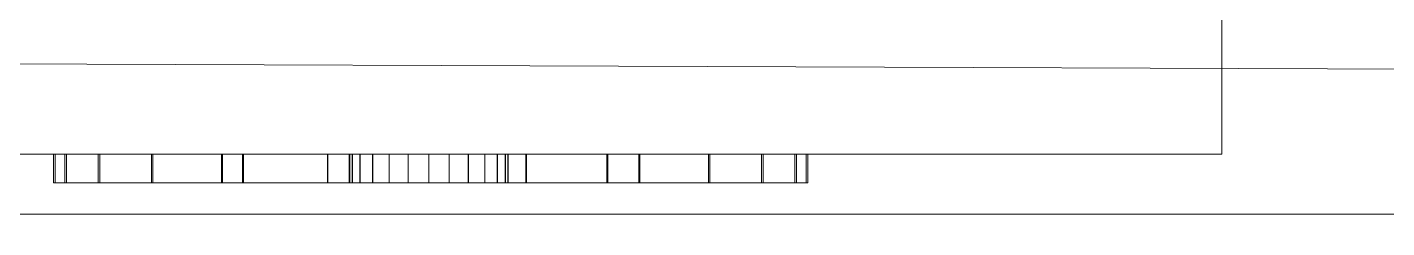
# Model space of a CAD drawing. Header units: inches. Extents: x -97 to 314, y -593 to 0.
# Drawn here: x 70.142 to 72.555, y -7.024 to -6.669 of the extents above; entities that cross this region are included whole.
import ezdxf

# ---------------------------------------------------------------- set-up
doc = ezdxf.new("R2010")
doc.units = ezdxf.units.IN
doc.header["$MEASUREMENT"] = 0
for name, color, linetype, lineweight in [('A-FLOR', 192, 'Continuous', 13), ('A-GENM', 13, 'Continuous', 9), ('A-ROOF', 132, 'Continuous', 13), ('A-WALL', 113, 'Continuous', 13), ('E-ELEC-FIXT', 91, 'Continuous', 9)]:
    doc.layers.add(name, color=color, linetype=linetype, lineweight=lineweight)

# ---------------------------------------------------------------- blocks, each defined once
blk = doc.blocks.new('Roof_5_9_-1 - Roof_5_9_-1-697546-_3D_')
at = {"layer": 'A-ROOF'}
mesh = blk.add_polyface(dxfattribs=at)
corners = [(147, -5.096, 85.9), (0, -5.096, 85.9), (0, -83, 125.3102), (8.9406, -83, 125.3102), (11.9717, -84.9666, 126.3051), (134.0846, -84.9666, 126.3051), (137.0693, -83, 125.3102), (147, -83, 125.3102)]
mesh.append_faces([[corners[k] for k in face] for face in [(3, 1, 2), (0, 6, 7)]], dxfattribs={"vtx0": -1})
mesh.append_faces([[corners[k] for k in face] for face in [(6, 0, 5)]], dxfattribs={"vtx0": -1, "vtx1": -1})
mesh.append_faces([[corners[k] for k in face] for face in [(1, 3, 4), (1, 4, 5, 0)]], dxfattribs={"vtx0": -1, "vtx2": -1})
mesh = blk.add_polyface(dxfattribs=at)
corners = [(0, -6.5, 80), (147, -6.5, 80), (147, -89.5233, 122), (144, -91.5, 123), (1.9019, -91.5, 123), (0, -90.2661, 122.3758)]
mesh.append_faces([[corners[k] for k in face] for face in [(0, 4, 5), (3, 1, 2)]], dxfattribs={"vtx0": -1})
mesh.append_faces([[corners[k] for k in face] for face in [(3, 4, 0, 1)]], dxfattribs={"vtx1": -1, "vtx3": -1})
blk = doc.blocks.new('Generic Models 9 - Generic Models 9-757896-_3D_')
at = {"layer": 'A-GENM'}
mesh = blk.add_polyface(dxfattribs=at)
corners = [(80.5, -7.5, 27.25), (8.5, -7.5, 27.25), (8.5, -6.5, 26.25), (80.5, -6.5, 26.25)]
mesh.append_faces([[corners[k] for k in face] for face in [(0, 1, 2, 3)]])
mesh = blk.add_polyface(dxfattribs=at)
corners = [(80.5, -6.5, 28), (8.5, -6.5, 28), (8.5, -7.5, 28), (80.5, -7.5, 28)]
mesh.append_faces([[corners[k] for k in face] for face in [(0, 1, 2, 3)]])
blk = doc.blocks.new('Switch 14 - Switch 14-651137-_3D_')
at = {"layer": 'E-ELEC-FIXT'}
mesh = blk.add_polyface(dxfattribs=at)
corners = [(-0.3624, 0.4442, 2.8408), (-1.1044, 0.4442, 2.8408), (-1.2289, 0.4442, 2.9484), (-1.3236, 0.4442, 3.083), (-1.3828, 0.4442, 3.2366), (-1.4029, 0.4442, 3.3999), (-1.3828, 0.4442, 3.5632), (-1.3236, 0.4442, 3.7168), (-1.2289, 0.4442, 3.8514), (-1.1044, 0.4442, 3.9589), (-0.3624, 0.4442, 3.9589), (-0.2378, 0.4442, 3.8514), (-0.1432, 0.4442, 3.7168), (-0.084, 0.4442, 3.5632), (-0.0638, 0.4442, 3.3999), (-0.084, 0.4442, 3.2366), (-0.1432, 0.4442, 3.083), (-0.2378, 0.4442, 2.9484), (-0.9033, 0.4442, 3.735), (-1.0475, 0.4442, 3.735), (-1.0475, 0.4442, 3.3167), (-0.9033, 0.4442, 3.3167), (-0.5501, 0.4442, 3.7004), (-0.5501, 0.4442, 3.3461), (-0.3996, 0.4442, 3.3461), (-0.3996, 0.4442, 3.7004), (-0.589, 0.4442, 2.904), (-0.589, 0.4442, 3.0397), (-0.5938, 0.4442, 3.0761), (-0.6079, 0.4442, 3.1101), (-0.6303, 0.4442, 3.1393), (-0.6595, 0.4442, 3.1617), (-0.6935, 0.4442, 3.1758), (-0.73, 0.4442, 3.1806), (-0.7664, 0.4442, 3.1758), (-0.8004, 0.4442, 3.1617), (-0.8296, 0.4442, 3.1393), (-0.852, 0.4442, 3.1101), (-0.8661, 0.4442, 3.0761), (-0.8709, 0.4442, 3.0397), (-0.8709, 0.4442, 2.904), (-0.3642, 0.4442, 1.3464), (-1.1025, 0.4442, 1.3464), (-1.2264, 0.4442, 1.4534), (-1.3207, 0.4442, 1.5873), (-1.3796, 0.4442, 1.7401), (-1.3996, 0.4442, 1.9026), (-1.3796, 0.4442, 2.0652), (-1.3207, 0.4442, 2.218), (-1.2264, 0.4442, 2.3519), (-1.1025, 0.4442, 2.4589), (-0.3642, 0.4442, 2.4589), (-0.2403, 0.4442, 2.3519), (-0.1461, 0.4442, 2.218), (-0.0872, 0.4442, 2.0652), (-0.0672, 0.4442, 1.9026), (-0.0872, 0.4442, 1.7401), (-0.1461, 0.4442, 1.5873), (-0.2403, 0.4442, 1.4534), (-0.9025, 0.4442, 2.1993), (-1.0459, 0.4442, 2.1993), (-1.0459, 0.4442, 1.8459), (-0.9025, 0.4442, 1.8459), (-0.551, 0.4442, 2.2017), (-0.551, 0.4442, 1.8491), (-0.4012, 0.4442, 1.8491), (-0.4012, 0.4442, 2.2017), (-0.5897, 0.4442, 1.4093), (-0.5897, 0.4442, 1.5442), (-0.5945, 0.4442, 1.5805), (-0.6085, 0.4442, 1.6143), (-0.6308, 0.4442, 1.6434), (-0.6598, 0.4442, 1.6657), (-0.6937, 0.4442, 1.6797), (-0.73, 0.4442, 1.6845), (-0.7663, 0.4442, 1.6797), (-0.8001, 0.4442, 1.6657), (-0.8292, 0.4442, 1.6434), (-0.8514, 0.4442, 1.6143), (-0.8655, 0.4442, 1.5805), (-0.8702, 0.4442, 1.5442), (-0.8702, 0.4442, 1.4093)]
mesh.append_faces([[corners[k] for k in face] for face in [(28, 17, 27), (25, 13, 24), (5, 20, 4), (69, 58, 68), (66, 54, 65), (46, 61, 45)]], dxfattribs={"vtx0": -1, "vtx1": -1})
mesh.append_faces([[corners[k] for k in face] for face in [(10, 22, 18, 9), (51, 63, 59, 50)]], dxfattribs={"vtx0": -1, "vtx1": -1, "vtx2": -1})
mesh.append_faces([[corners[k] for k in face] for face in [(0, 26, 27, 17), (23, 30, 31), (24, 28, 29), (23, 31, 32), (24, 15, 16), (23, 32, 33), (21, 35, 36), (21, 34, 35), (21, 36, 37, 20), (2, 38, 39), (6, 19, 20, 5), (9, 18, 19, 8), (41, 67, 68, 58), (64, 71, 72), (65, 69, 70), (64, 72, 73), (65, 56, 57), (59, 63, 64, 62), (64, 73, 74), (62, 76, 77), (62, 75, 76), (62, 77, 78, 61), (43, 79, 80), (50, 59, 60, 49), (47, 60, 61, 46)]], dxfattribs={"vtx0": -1, "vtx2": -1})
mesh.append_faces([[corners[k] for k in face] for face in [(24, 16, 17, 28), (20, 37, 38, 2), (65, 57, 58, 69), (61, 78, 79, 43)]], dxfattribs={"vtx0": -1, "vtx2": -1, "vtx3": -1})
mesh.append_faces([[corners[k] for k in face] for face in [(24, 13, 14, 15), (25, 11, 12, 13), (20, 2, 3, 4), (19, 6, 7, 8), (65, 54, 55, 56), (61, 43, 44, 45), (60, 47, 48, 49)]], dxfattribs={"vtx0": -1, "vtx3": -1})
mesh.append_faces([[corners[k] for k in face] for face in [(53, 54, 66, 52)]], dxfattribs={"vtx1": -1, "vtx2": -1})
mesh.append_faces([[corners[k] for k in face] for face in [(33, 34, 21, 23), (74, 75, 62, 64)]], dxfattribs={"vtx1": -1, "vtx2": -1, "vtx3": -1})
mesh.append_faces([[corners[k] for k in face] for face in [(40, 26, 0, 1), (29, 30, 23, 24), (25, 22, 10, 11), (22, 23, 21, 18), (39, 40, 1, 2), (81, 67, 41, 42), (70, 71, 64, 65), (66, 63, 51, 52), (80, 81, 42, 43)]], dxfattribs={"vtx1": -1, "vtx3": -1})
mesh = blk.add_polyface(dxfattribs=at)
corners = [(-1.1044, 0.4442, 3.9589), (-1.2289, 0.4442, 3.8514), (-1.3236, 0.4442, 3.7168), (-1.3828, 0.4442, 3.5632), (-1.4029, 0.4442, 3.3999), (-1.3828, 0.4442, 3.2366), (-1.3236, 0.4442, 3.083), (-1.2289, 0.4442, 2.9484), (-1.1044, 0.4442, 2.8408), (-1.1044, 0.3937, 2.8408), (-1.2289, 0.3937, 2.9484), (-1.3236, 0.3937, 3.083), (-1.3828, 0.3937, 3.2366), (-1.4029, 0.3937, 3.3999), (-1.3828, 0.3937, 3.5632), (-1.3236, 0.3937, 3.7168), (-1.2289, 0.3937, 3.8514), (-1.1044, 0.3937, 3.9589)]
mesh.append_faces([[corners[k] for k in face] for face in [(9, 10, 7, 8), (0, 1, 16, 17)]], dxfattribs={"vtx1": -1})
mesh.append_faces([[corners[k] for k in face] for face in [(10, 11, 6, 7), (11, 12, 5, 6), (4, 5, 12, 13), (13, 14, 3, 4), (14, 15, 2, 3), (15, 16, 1, 2)]], dxfattribs={"vtx1": -1, "vtx3": -1})
mesh = blk.add_polyface(dxfattribs=at)
corners = [(-1.1025, 0.4442, 2.4589), (-1.2264, 0.4442, 2.3519), (-1.3207, 0.4442, 2.218), (-1.3796, 0.4442, 2.0652), (-1.3996, 0.4442, 1.9026), (-1.3796, 0.4442, 1.7401), (-1.3207, 0.4442, 1.5873), (-1.2264, 0.4442, 1.4534), (-1.1025, 0.4442, 1.3464), (-1.1025, 0.3937, 1.3464), (-1.2264, 0.3937, 1.4534), (-1.3207, 0.3937, 1.5873), (-1.3796, 0.3937, 1.7401), (-1.3996, 0.3937, 1.9026), (-1.3796, 0.3937, 2.0652), (-1.3207, 0.3937, 2.218), (-1.2264, 0.3937, 2.3519), (-1.1025, 0.3937, 2.4589)]
mesh.append_faces([[corners[k] for k in face] for face in [(9, 10, 7, 8), (0, 1, 16, 17)]], dxfattribs={"vtx1": -1})
mesh.append_faces([[corners[k] for k in face] for face in [(10, 11, 6, 7), (11, 12, 5, 6), (4, 5, 12, 13), (13, 14, 3, 4), (14, 15, 2, 3), (15, 16, 1, 2)]], dxfattribs={"vtx1": -1, "vtx3": -1})
mesh = blk.add_polyface(dxfattribs=at)
corners = [(-1.1044, 0.4442, 3.9589), (-1.1044, 0.3937, 3.9589), (-0.3624, 0.3937, 3.9589), (-0.3624, 0.4442, 3.9589)]
mesh.append_faces([[corners[k] for k in face] for face in [(0, 1, 2, 3)]])
mesh = blk.add_polyface(dxfattribs=at)
corners = [(-0.3624, 0.4442, 2.8408), (-0.3624, 0.3937, 2.8408), (-1.1044, 0.3937, 2.8408), (-1.1044, 0.4442, 2.8408)]
mesh.append_faces([[corners[k] for k in face] for face in [(0, 1, 2, 3)]])
mesh = blk.add_polyface(dxfattribs=at)
corners = [(-1.1025, 0.4442, 2.4589), (-1.1025, 0.3937, 2.4589), (-0.3642, 0.3937, 2.4589), (-0.3642, 0.4442, 2.4589)]
mesh.append_faces([[corners[k] for k in face] for face in [(0, 1, 2, 3)]])
mesh = blk.add_polyface(dxfattribs=at)
corners = [(-0.3642, 0.4442, 1.3464), (-0.3642, 0.3937, 1.3464), (-1.1025, 0.3937, 1.3464), (-1.1025, 0.4442, 1.3464)]
mesh.append_faces([[corners[k] for k in face] for face in [(0, 1, 2, 3)]])
mesh = blk.add_polyface(dxfattribs=at)
corners = [(-1.0475, 0.4442, 3.3167), (-1.0475, 0.3937, 3.3167), (-0.9033, 0.3937, 3.3167), (-0.9033, 0.4442, 3.3167)]
mesh.append_faces([[corners[k] for k in face] for face in [(0, 1, 2, 3)]])
mesh = blk.add_polyface(dxfattribs=at)
corners = [(-1.0475, 0.4442, 3.735), (-1.0475, 0.3937, 3.735), (-1.0475, 0.3937, 3.3167), (-1.0475, 0.4442, 3.3167)]
mesh.append_faces([[corners[k] for k in face] for face in [(0, 1, 2, 3)]])
mesh = blk.add_polyface(dxfattribs=at)
corners = [(-0.9033, 0.4442, 3.735), (-0.9033, 0.3937, 3.735), (-1.0475, 0.3937, 3.735), (-1.0475, 0.4442, 3.735)]
mesh.append_faces([[corners[k] for k in face] for face in [(0, 1, 2, 3)]])
mesh = blk.add_polyface(dxfattribs=at)
corners = [(-1.0459, 0.4442, 1.8459), (-1.0459, 0.3937, 1.8459), (-0.9025, 0.3937, 1.8459), (-0.9025, 0.4442, 1.8459)]
mesh.append_faces([[corners[k] for k in face] for face in [(0, 1, 2, 3)]])
mesh = blk.add_polyface(dxfattribs=at)
corners = [(-1.0459, 0.4442, 2.1993), (-1.0459, 0.3937, 2.1993), (-1.0459, 0.3937, 1.8459), (-1.0459, 0.4442, 1.8459)]
mesh.append_faces([[corners[k] for k in face] for face in [(0, 1, 2, 3)]])
mesh = blk.add_polyface(dxfattribs=at)
corners = [(-0.9025, 0.4442, 2.1993), (-0.9025, 0.3937, 2.1993), (-1.0459, 0.3937, 2.1993), (-1.0459, 0.4442, 2.1993)]
mesh.append_faces([[corners[k] for k in face] for face in [(0, 1, 2, 3)]])
mesh = blk.add_polyface(dxfattribs=at)
corners = [(-0.9033, 0.4442, 3.3167), (-0.9033, 0.3937, 3.3167), (-0.9033, 0.3937, 3.735), (-0.9033, 0.4442, 3.735)]
mesh.append_faces([[corners[k] for k in face] for face in [(0, 1, 2, 3)]])
mesh = blk.add_polyface(dxfattribs=at)
corners = [(-0.9025, 0.4442, 1.8459), (-0.9025, 0.3937, 1.8459), (-0.9025, 0.3937, 2.1993), (-0.9025, 0.4442, 2.1993)]
mesh.append_faces([[corners[k] for k in face] for face in [(0, 1, 2, 3)]])
mesh = blk.add_polyface(dxfattribs=at)
corners = [(-0.8709, 0.4442, 2.904), (-0.8709, 0.3937, 2.904), (-0.589, 0.3937, 2.904), (-0.589, 0.4442, 2.904)]
mesh.append_faces([[corners[k] for k in face] for face in [(0, 1, 2, 3)]])
mesh = blk.add_polyface(dxfattribs=at)
corners = [(-0.8709, 0.4442, 3.0397), (-0.8709, 0.3937, 3.0397), (-0.8709, 0.3937, 2.904), (-0.8709, 0.4442, 2.904)]
mesh.append_faces([[corners[k] for k in face] for face in [(0, 1, 2, 3)]])
mesh = blk.add_polyface(dxfattribs=at)
corners = [(-0.8709, 0.4442, 3.0397), (-0.8661, 0.4442, 3.0761), (-0.852, 0.4442, 3.1101), (-0.8296, 0.4442, 3.1393), (-0.8004, 0.4442, 3.1617), (-0.7664, 0.4442, 3.1758), (-0.73, 0.4442, 3.1806), (-0.6935, 0.4442, 3.1758), (-0.6595, 0.4442, 3.1617), (-0.6303, 0.4442, 3.1393), (-0.6079, 0.4442, 3.1101), (-0.5938, 0.4442, 3.0761), (-0.589, 0.4442, 3.0397), (-0.589, 0.3937, 3.0397), (-0.5938, 0.3937, 3.0761), (-0.6079, 0.3937, 3.1101), (-0.6303, 0.3937, 3.1393), (-0.6595, 0.3937, 3.1617), (-0.6935, 0.3937, 3.1758), (-0.73, 0.3937, 3.1806), (-0.7664, 0.3937, 3.1758), (-0.8004, 0.3937, 3.1617), (-0.8296, 0.3937, 3.1393), (-0.852, 0.3937, 3.1101), (-0.8661, 0.3937, 3.0761), (-0.8709, 0.3937, 3.0397)]
mesh.append_faces([[corners[k] for k in face] for face in [(0, 1, 24, 25)]], dxfattribs={"vtx1": -1})
mesh.append_faces([[corners[k] for k in face] for face in [(10, 11, 14, 15), (8, 9, 16, 17), (9, 10, 15, 16), (7, 8, 17, 18), (18, 19, 6, 7), (4, 5, 20, 21), (3, 4, 21, 22), (1, 2, 23, 24), (2, 3, 22, 23), (19, 20, 5, 6)]], dxfattribs={"vtx1": -1, "vtx3": -1})
mesh.append_faces([[corners[k] for k in face] for face in [(11, 12, 13, 14)]], dxfattribs={"vtx3": -1})
mesh = blk.add_polyface(dxfattribs=at)
corners = [(-0.8702, 0.4442, 1.4093), (-0.8702, 0.3937, 1.4093), (-0.5897, 0.3937, 1.4093), (-0.5897, 0.4442, 1.4093)]
mesh.append_faces([[corners[k] for k in face] for face in [(0, 1, 2, 3)]])
mesh = blk.add_polyface(dxfattribs=at)
corners = [(-0.8702, 0.4442, 1.5442), (-0.8702, 0.3937, 1.5442), (-0.8702, 0.3937, 1.4093), (-0.8702, 0.4442, 1.4093)]
mesh.append_faces([[corners[k] for k in face] for face in [(0, 1, 2, 3)]])
mesh = blk.add_polyface(dxfattribs=at)
corners = [(-0.8702, 0.4442, 1.5442), (-0.8655, 0.4442, 1.5805), (-0.8514, 0.4442, 1.6143), (-0.8292, 0.4442, 1.6434), (-0.8001, 0.4442, 1.6657), (-0.7663, 0.4442, 1.6797), (-0.73, 0.4442, 1.6845), (-0.6937, 0.4442, 1.6797), (-0.6598, 0.4442, 1.6657), (-0.6308, 0.4442, 1.6434), (-0.6085, 0.4442, 1.6143), (-0.5945, 0.4442, 1.5805), (-0.5897, 0.4442, 1.5442), (-0.5897, 0.3937, 1.5442), (-0.5945, 0.3937, 1.5805), (-0.6085, 0.3937, 1.6143), (-0.6308, 0.3937, 1.6434), (-0.6598, 0.3937, 1.6657), (-0.6937, 0.3937, 1.6797), (-0.73, 0.3937, 1.6845), (-0.7663, 0.3937, 1.6797), (-0.8001, 0.3937, 1.6657), (-0.8292, 0.3937, 1.6434), (-0.8514, 0.3937, 1.6143), (-0.8655, 0.3937, 1.5805), (-0.8702, 0.3937, 1.5442)]
mesh.append_faces([[corners[k] for k in face] for face in [(0, 1, 24, 25)]], dxfattribs={"vtx1": -1})
mesh.append_faces([[corners[k] for k in face] for face in [(10, 11, 14, 15), (8, 9, 16, 17), (9, 10, 15, 16), (7, 8, 17, 18), (18, 19, 6, 7), (4, 5, 20, 21), (3, 4, 21, 22), (1, 2, 23, 24), (2, 3, 22, 23), (19, 20, 5, 6)]], dxfattribs={"vtx1": -1, "vtx3": -1})
mesh.append_faces([[corners[k] for k in face] for face in [(11, 12, 13, 14)]], dxfattribs={"vtx3": -1})
mesh = blk.add_polyface(dxfattribs=at)
corners = [(-0.5897, 0.4442, 1.4093), (-0.5897, 0.3937, 1.4093), (-0.5897, 0.3937, 1.5442), (-0.5897, 0.4442, 1.5442)]
mesh.append_faces([[corners[k] for k in face] for face in [(0, 1, 2, 3)]])
mesh = blk.add_polyface(dxfattribs=at)
corners = [(-0.589, 0.4442, 2.904), (-0.589, 0.3937, 2.904), (-0.589, 0.3937, 3.0397), (-0.589, 0.4442, 3.0397)]
mesh.append_faces([[corners[k] for k in face] for face in [(0, 1, 2, 3)]])
mesh = blk.add_polyface(dxfattribs=at)
corners = [(-0.4012, 0.4442, 2.2017), (-0.4012, 0.3937, 2.2017), (-0.551, 0.3937, 2.2017), (-0.551, 0.4442, 2.2017)]
mesh.append_faces([[corners[k] for k in face] for face in [(0, 1, 2, 3)]])
mesh = blk.add_polyface(dxfattribs=at)
corners = [(-0.551, 0.4442, 1.8491), (-0.551, 0.3937, 1.8491), (-0.4012, 0.3937, 1.8491), (-0.4012, 0.4442, 1.8491)]
mesh.append_faces([[corners[k] for k in face] for face in [(0, 1, 2, 3)]])
mesh = blk.add_polyface(dxfattribs=at)
corners = [(-0.551, 0.4442, 2.2017), (-0.551, 0.3937, 2.2017), (-0.551, 0.3937, 1.8491), (-0.551, 0.4442, 1.8491)]
mesh.append_faces([[corners[k] for k in face] for face in [(0, 1, 2, 3)]])
mesh = blk.add_polyface(dxfattribs=at)
corners = [(-0.3996, 0.4442, 3.7004), (-0.3996, 0.3937, 3.7004), (-0.5501, 0.3937, 3.7004), (-0.5501, 0.4442, 3.7004)]
mesh.append_faces([[corners[k] for k in face] for face in [(0, 1, 2, 3)]])
mesh = blk.add_polyface(dxfattribs=at)
corners = [(-0.5501, 0.4442, 3.3461), (-0.5501, 0.3937, 3.3461), (-0.3996, 0.3937, 3.3461), (-0.3996, 0.4442, 3.3461)]
mesh.append_faces([[corners[k] for k in face] for face in [(0, 1, 2, 3)]])
mesh = blk.add_polyface(dxfattribs=at)
corners = [(-0.5501, 0.4442, 3.7004), (-0.5501, 0.3937, 3.7004), (-0.5501, 0.3937, 3.3461), (-0.5501, 0.4442, 3.3461)]
mesh.append_faces([[corners[k] for k in face] for face in [(0, 1, 2, 3)]])
mesh = blk.add_polyface(dxfattribs=at)
corners = [(-0.4012, 0.4442, 1.8491), (-0.4012, 0.3937, 1.8491), (-0.4012, 0.3937, 2.2017), (-0.4012, 0.4442, 2.2017)]
mesh.append_faces([[corners[k] for k in face] for face in [(0, 1, 2, 3)]])
mesh = blk.add_polyface(dxfattribs=at)
corners = [(-0.3996, 0.4442, 3.3461), (-0.3996, 0.3937, 3.3461), (-0.3996, 0.3937, 3.7004), (-0.3996, 0.4442, 3.7004)]
mesh.append_faces([[corners[k] for k in face] for face in [(0, 1, 2, 3)]])
mesh = blk.add_polyface(dxfattribs=at)
corners = [(-0.3642, 0.4442, 1.3464), (-0.2403, 0.4442, 1.4534), (-0.1461, 0.4442, 1.5873), (-0.0872, 0.4442, 1.7401), (-0.0672, 0.4442, 1.9026), (-0.0872, 0.4442, 2.0652), (-0.1461, 0.4442, 2.218), (-0.2403, 0.4442, 2.3519), (-0.3642, 0.4442, 2.4589), (-0.3642, 0.3937, 2.4589), (-0.2403, 0.3937, 2.3519), (-0.1461, 0.3937, 2.218), (-0.0872, 0.3937, 2.0652), (-0.0672, 0.3937, 1.9026), (-0.0872, 0.3937, 1.7401), (-0.1461, 0.3937, 1.5873), (-0.2403, 0.3937, 1.4534), (-0.3642, 0.3937, 1.3464)]
mesh.append_faces([[corners[k] for k in face] for face in [(9, 10, 7, 8), (0, 1, 16, 17)]], dxfattribs={"vtx1": -1})
mesh.append_faces([[corners[k] for k in face] for face in [(10, 11, 6, 7), (11, 12, 5, 6), (4, 5, 12, 13), (13, 14, 3, 4), (14, 15, 2, 3), (15, 16, 1, 2)]], dxfattribs={"vtx1": -1, "vtx3": -1})
mesh = blk.add_polyface(dxfattribs=at)
corners = [(-0.3624, 0.4442, 2.8408), (-0.2378, 0.4442, 2.9484), (-0.1432, 0.4442, 3.083), (-0.084, 0.4442, 3.2366), (-0.0638, 0.4442, 3.3999), (-0.084, 0.4442, 3.5632), (-0.1432, 0.4442, 3.7168), (-0.2378, 0.4442, 3.8514), (-0.3624, 0.4442, 3.9589), (-0.3624, 0.3937, 3.9589), (-0.2378, 0.3937, 3.8514), (-0.1432, 0.3937, 3.7168), (-0.084, 0.3937, 3.5632), (-0.0638, 0.3937, 3.3999), (-0.084, 0.3937, 3.2366), (-0.1432, 0.3937, 3.083), (-0.2378, 0.3937, 2.9484), (-0.3624, 0.3937, 2.8408)]
mesh.append_faces([[corners[k] for k in face] for face in [(9, 10, 7, 8), (0, 1, 16, 17)]], dxfattribs={"vtx1": -1})
mesh.append_faces([[corners[k] for k in face] for face in [(10, 11, 6, 7), (11, 12, 5, 6), (4, 5, 12, 13), (13, 14, 3, 4), (14, 15, 2, 3), (15, 16, 1, 2)]], dxfattribs={"vtx1": -1, "vtx3": -1})
mesh = blk.add_polyface(dxfattribs=at)
corners = [(-2.1371, 0.3937, 4.8934), (2.1371, 0.3937, 4.8934), (2.1371, 0.3937), (-2.1371, 0.3937)]
mesh.append_faces([[corners[k] for k in face] for face in [(0, 1, 2, 3)]])
mesh = blk.add_polyface(dxfattribs=at)
corners = [(2.1371, 0.3937), (2.1371, 0), (-2.1371, 0), (-2.1371, 0.3937)]
mesh.append_faces([[corners[k] for k in face] for face in [(0, 1, 2, 3)]])
mesh = blk.add_polyface(dxfattribs=at)
corners = [(-2.1371, 0.3937, 4.8934), (-2.1371, 0, 4.8934), (2.1371, 0, 4.8934), (2.1371, 0.3937, 4.8934)]
mesh.append_faces([[corners[k] for k in face] for face in [(0, 1, 2, 3)]])
mesh = blk.add_polyface(dxfattribs=at)
corners = [(-2.1371, 0.3937), (-2.1371, 0), (-2.1371, 0, 4.8934), (-2.1371, 0.3937, 4.8934)]
mesh.append_faces([[corners[k] for k in face] for face in [(0, 1, 2, 3)]])
mesh = blk.add_polyface(dxfattribs=at)
corners = [(-0.3624, 0.3937, 2.8408), (-0.2378, 0.3937, 2.9484), (-0.1432, 0.3937, 3.083), (-0.084, 0.3937, 3.2366), (-0.0638, 0.3937, 3.3999), (-0.084, 0.3937, 3.5632), (-0.1432, 0.3937, 3.7168), (-0.2378, 0.3937, 3.8514), (-0.3624, 0.3937, 3.9589), (-1.1044, 0.3937, 3.9589), (-1.2289, 0.3937, 3.8514), (-1.3236, 0.3937, 3.7168), (-1.3828, 0.3937, 3.5632), (-1.4029, 0.3937, 3.3999), (-1.3828, 0.3937, 3.2366), (-1.3236, 0.3937, 3.083), (-1.2289, 0.3937, 2.9484), (-1.1044, 0.3937, 2.8408), (-0.9033, 0.3937, 3.735), (-0.9033, 0.3937, 3.3167), (-1.0475, 0.3937, 3.3167), (-1.0475, 0.3937, 3.735), (-0.5501, 0.3937, 3.7004), (-0.3996, 0.3937, 3.7004), (-0.3996, 0.3937, 3.3461), (-0.5501, 0.3937, 3.3461), (-0.589, 0.3937, 2.904), (-0.8709, 0.3937, 2.904), (-0.8709, 0.3937, 3.0397), (-0.8661, 0.3937, 3.0761), (-0.852, 0.3937, 3.1101), (-0.8296, 0.3937, 3.1393), (-0.8004, 0.3937, 3.1617), (-0.7664, 0.3937, 3.1758), (-0.73, 0.3937, 3.1806), (-0.6935, 0.3937, 3.1758), (-0.6595, 0.3937, 3.1617), (-0.6303, 0.3937, 3.1393), (-0.6079, 0.3937, 3.1101), (-0.5938, 0.3937, 3.0761), (-0.589, 0.3937, 3.0397), (-0.3642, 0.3937, 1.3464), (-0.2403, 0.3937, 1.4534), (-0.1461, 0.3937, 1.5873), (-0.0872, 0.3937, 1.7401), (-0.0672, 0.3937, 1.9026), (-0.0872, 0.3937, 2.0652), (-0.1461, 0.3937, 2.218), (-0.2403, 0.3937, 2.3519), (-0.3642, 0.3937, 2.4589), (-1.1025, 0.3937, 2.4589), (-1.2264, 0.3937, 2.3519), (-1.3207, 0.3937, 2.218), (-1.3796, 0.3937, 2.0652), (-1.3996, 0.3937, 1.9026), (-1.3796, 0.3937, 1.7401), (-1.3207, 0.3937, 1.5873), (-1.2264, 0.3937, 1.4534), (-1.1025, 0.3937, 1.3464), (-0.9025, 0.3937, 2.1993), (-0.9025, 0.3937, 1.8459), (-1.0459, 0.3937, 1.8459), (-1.0459, 0.3937, 2.1993), (-0.551, 0.3937, 2.2017), (-0.4012, 0.3937, 2.2017), (-0.4012, 0.3937, 1.8491), (-0.551, 0.3937, 1.8491), (-0.5897, 0.3937, 1.4093), (-0.8702, 0.3937, 1.4093), (-0.8702, 0.3937, 1.5442), (-0.8655, 0.3937, 1.5805), (-0.8514, 0.3937, 1.6143), (-0.8292, 0.3937, 1.6434), (-0.8001, 0.3937, 1.6657), (-0.7663, 0.3937, 1.6797), (-0.73, 0.3937, 1.6845), (-0.6937, 0.3937, 1.6797), (-0.6598, 0.3937, 1.6657), (-0.6308, 0.3937, 1.6434), (-0.6085, 0.3937, 1.6143), (-0.5945, 0.3937, 1.5805), (-0.5897, 0.3937, 1.5442)]
mesh.append_faces([[corners[k] for k in face] for face in [(29, 16, 28), (21, 12, 20), (4, 24, 3), (70, 57, 69), (62, 53, 61), (45, 65, 44)]], dxfattribs={"vtx0": -1, "vtx1": -1})
mesh.append_faces([[corners[k] for k in face] for face in [(17, 27, 28, 16), (27, 17, 0, 26), (19, 31, 32), (20, 29, 30), (19, 32, 33), (20, 14, 15), (22, 18, 19, 25), (19, 33, 34), (25, 36, 37), (25, 35, 36), (25, 37, 38, 24), (1, 39, 40), (5, 23, 24, 4), (8, 22, 23, 7), (58, 68, 69, 57), (68, 58, 41, 67), (60, 72, 73), (61, 70, 71), (60, 73, 74), (61, 55, 56), (60, 74, 75), (66, 77, 78), (66, 76, 77), (66, 78, 79, 65), (42, 80, 81), (49, 63, 64, 48), (46, 64, 65, 45)]], dxfattribs={"vtx0": -1, "vtx2": -1})
mesh.append_faces([[corners[k] for k in face] for face in [(20, 15, 16, 29), (24, 38, 39, 1), (61, 56, 57, 70), (65, 79, 80, 42)]], dxfattribs={"vtx0": -1, "vtx2": -1, "vtx3": -1})
mesh.append_faces([[corners[k] for k in face] for face in [(20, 12, 13, 14), (21, 10, 11, 12), (24, 1, 2, 3), (23, 5, 6, 7), (61, 53, 54, 55), (65, 42, 43, 44), (64, 46, 47, 48)]], dxfattribs={"vtx0": -1, "vtx3": -1})
mesh.append_faces([[corners[k] for k in face] for face in [(52, 53, 62, 51)]], dxfattribs={"vtx1": -1, "vtx2": -1})
mesh.append_faces([[corners[k] for k in face] for face in [(8, 9, 18, 22), (34, 35, 25, 19), (49, 50, 59, 63), (75, 76, 66, 60)]], dxfattribs={"vtx1": -1, "vtx2": -1, "vtx3": -1})
mesh.append_faces([[corners[k] for k in face] for face in [(30, 31, 19, 20), (21, 18, 9, 10), (40, 26, 0, 1), (71, 72, 60, 61), (62, 59, 50, 51), (59, 60, 66, 63), (81, 67, 41, 42)]], dxfattribs={"vtx1": -1, "vtx3": -1})

msp = doc.modelspace()

# ---------------------------------------------------------------- block references
at = {"layer": 'A-GENM'}
msp.add_blockref('Generic Models 9 - Generic Models 9-757896-_3D_', (0, 0), dxfattribs=at)
at = {"layer": 'A-ROOF'}
msp.add_blockref('Roof_5_9_-1 - Roof_5_9_-1-697546-_3D_', (0, 0), dxfattribs=at)
at = {"layer": 'E-ELEC-FIXT', "rotation": 180}
msp.add_blockref('Switch 14 - Switch 14-651137-_3D_', (70.125, -6.5, 14), dxfattribs=at)

# ---------------------------------------------------------------- meshes
at = {"layer": 'A-FLOR'}
mesh = msp.add_polyface(dxfattribs=at)
corners = [(-96, -332.5, -5.9055), (-96, -83, -5.9055), (0, -83, -5.9055), (0, 0, -5.9055), (147, 0, -5.9055), (147, -87, -5.9055), (240.5, -87, -5.9055), (240.5, -331, -5.9055), (115.5, -331, -5.9055), (115.5, -326.5, -5.9055), (109, -326.5, -5.9055), (109, -331, -5.9055), (71.5, -331, -5.9055), (71.5, -275.5699, -5.9055), (36.5, -275.5699, -5.9055), (36.5, -331, -5.9055), (-91.5, -331, -5.9055), (-91.5, -332.5, -5.9055)]
mesh.append_faces([[corners[k] for k in face] for face in [(5, 13, 2)]], dxfattribs={"vtx0": -1, "vtx1": -1, "vtx2": -1})
mesh.append_faces([[corners[k] for k in face] for face in [(7, 9, 13, 5)]], dxfattribs={"vtx0": -1, "vtx1": -1, "vtx2": -1, "vtx3": -1})
mesh.append_faces([[corners[k] for k in face] for face in [(2, 13, 14, 1), (13, 9, 10)]], dxfattribs={"vtx0": -1, "vtx2": -1})
mesh.append_faces([[corners[k] for k in face] for face in [(6, 7, 5)]], dxfattribs={"vtx1": -1})
mesh.append_faces([[corners[k] for k in face] for face in [(7, 8, 9)]], dxfattribs={"vtx2": -1})
mesh.append_faces([[corners[k] for k in face] for face in [(14, 15, 16, 1)]], dxfattribs={"vtx2": -1, "vtx3": -1})
mesh.append_faces([[corners[k] for k in face] for face in [(16, 17, 0, 1), (10, 11, 12, 13), (2, 3, 4, 5)]], dxfattribs={"vtx3": -1})
mesh = msp.add_polyface(dxfattribs=at)
corners = [(-96, -332.5), (-91.5, -332.5), (-91.5, -331), (36.5, -331), (36.5, -275.5699), (71.5, -275.5699), (71.5, -331), (109, -331), (109, -326.5), (115.5, -326.5), (115.5, -331), (240.5, -331), (240.5, -87), (147, -87), (147, 0), (0, 0), (0, -83), (-96, -83)]
mesh.append_faces([[corners[k] for k in face] for face in [(8, 5, 6, 7)]], dxfattribs={"vtx0": -1})
mesh.append_faces([[corners[k] for k in face] for face in [(13, 5, 11, 12), (9, 5, 8)]], dxfattribs={"vtx0": -1, "vtx1": -1})
mesh.append_faces([[corners[k] for k in face] for face in [(9, 11, 5)]], dxfattribs={"vtx0": -1, "vtx1": -1, "vtx2": -1})
mesh.append_faces([[corners[k] for k in face] for face in [(4, 16, 17, 2), (16, 4, 5, 13)]], dxfattribs={"vtx0": -1, "vtx2": -1, "vtx3": -1})
mesh.append_faces([[corners[k] for k in face] for face in [(10, 11, 9), (3, 4, 2)]], dxfattribs={"vtx1": -1})
mesh.append_faces([[corners[k] for k in face] for face in [(14, 15, 16, 13), (0, 1, 2, 17)]], dxfattribs={"vtx2": -1})
at = {"layer": 'A-WALL'}
mesh = msp.add_polyface(dxfattribs=at)
corners = [(142.5, -7), (142, -7), (7, -7), (7, -6.5), (142.5, -6.5)]
mesh.append_faces([[corners[k] for k in face] for face in [(1, 4, 0)]], dxfattribs={"vtx0": -1})
mesh.append_faces([[corners[k] for k in face] for face in [(3, 4, 1, 2)]], dxfattribs={"vtx1": -1})
mesh = msp.add_polyface(dxfattribs=at)
corners = [(7, -7, 4), (142, -7, 4), (142.5, -7, 4), (142.5, -6.5, 4), (7, -6.5, 4)]
mesh.append_faces([[corners[k] for k in face] for face in [(1, 4, 0)]], dxfattribs={"vtx0": -1})
mesh.append_faces([[corners[k] for k in face] for face in [(3, 4, 1, 2)]], dxfattribs={"vtx1": -1})
mesh = msp.add_polyface(dxfattribs=at)
corners = [(7, -7), (142, -7), (142.5, -7), (142.5, -7, 4), (142, -7, 4), (7, -7, 4)]
mesh.append_faces([[corners[k] for k in face] for face in [(5, 0, 1, 4), (2, 3, 4, 1)]], dxfattribs={"vtx2": -1})

doc.saveas('drawing.dxf')
